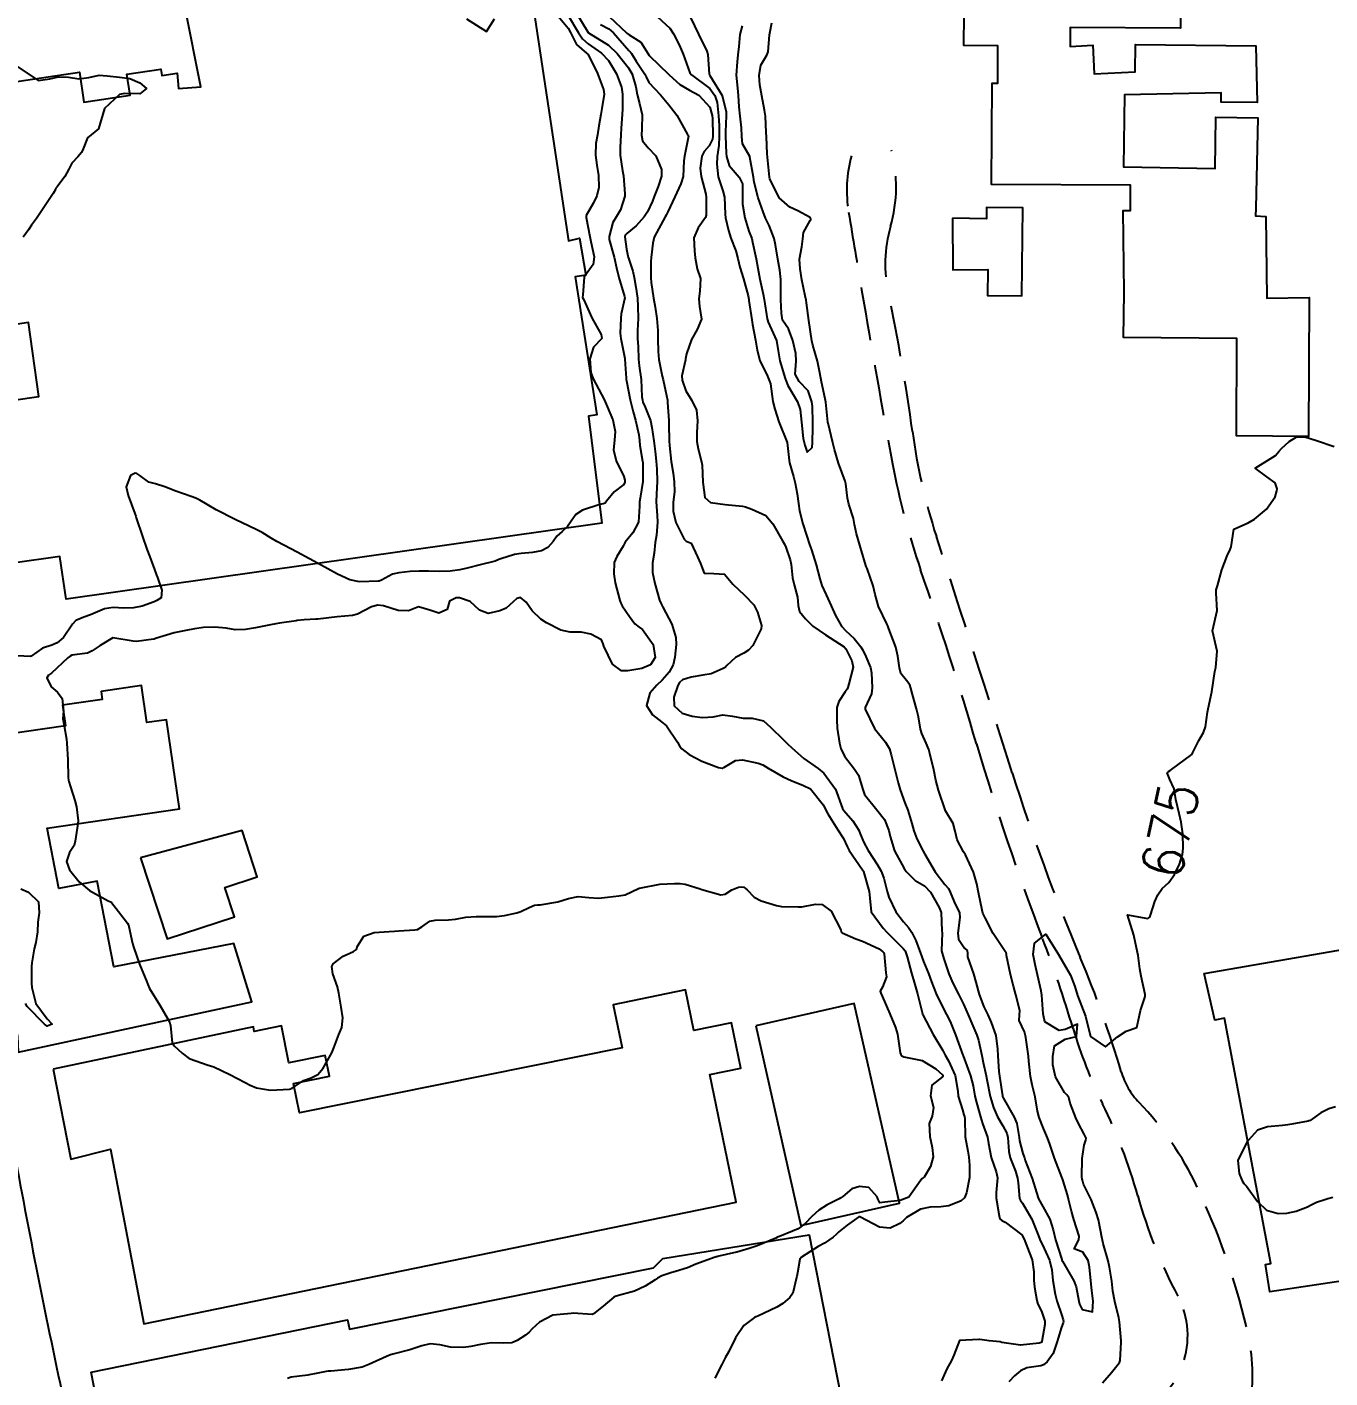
# Model space of a CAD drawing. Header units: metres. Extents: x 298520 to 308411, y 7433745 to 7450750.
# Drawn here: x 300453.1 to 300581.1, y 7444439.1 to 7444571.8 of the extents above; entities that cross this region are included whole.
import ezdxf
from ezdxf.enums import TextEntityAlignment as Align

# ---------------------------------------------------------------- set-up
doc = ezdxf.new("R2010")
doc.units = ezdxf.units.M
doc.header["$LTSCALE"] = 10
doc.linetypes.add('DASHED', pattern=[0.75, 0.5, -0.25])
for name, color, linetype in [('Cotas', 45, 'Continuous'), ('Curvas de Nivel 1m', 11, 'Continuous'), ('Curvas de Nivel 5m', 15, 'Continuous'), ('Edificações', 30, 'Continuous'), ('Vias Primárias', 230, 'Continuous'), ('Vias Secundárias', 230, 'DASHED')]:
    doc.layers.add(name, color=color, linetype=linetype)
doc.styles.add('Style-STANDARD', font='STANDARD.shx')

msp = doc.modelspace()

# ---------------------------------------------------------------- linework, layer by layer
at = {"layer": 'Curvas de Nivel 1m', "flags": 128}
for points, elevation in [([(300504.98, 7444573.24), (300506.27, 7444571.67), (300506.5, 7444571.23), (300507.08, 7444570.05), (300508.07, 7444569.2), (300508.24, 7444569.06), (300509.15, 7444567.19), (300509.75, 7444565.63), (300509.8, 7444565.18), (300509.6, 7444563.77), (300509.5, 7444563.19), (300509.3, 7444562.05), (300509.15, 7444561.19), (300509.01, 7444560.32), (300508.96, 7444559.19), (300509.09, 7444558.21), (300509.25, 7444557.19), (300509.28, 7444556), (300509.1, 7444555.19), (300508.75, 7444554.51), (300508.05, 7444553.26), (300508.04, 7444553.2), (300508.05, 7444553.05), (300508.4, 7444551.2), (300508.52, 7444550.69), (300508.82, 7444549.19), (300508.74, 7444548.44), (300507.98, 7444547.38), (300507.86, 7444547.2), (300507.71, 7444545.45), (300507.67, 7444545.2), (300507.77, 7444545.02), (300507.95, 7444544.69), (300508.6, 7444543.19), (300509.53, 7444541.56), (300509.57, 7444541.18), (300508.76, 7444540.32), (300508.41, 7444539.19), (300508.51, 7444537.84), (300508.74, 7444537.2), (300509.83, 7444535.18), (300510.65, 7444533.17), (300510.91, 7444532.05), (300510.84, 7444531.17), (300510.72, 7444530.22), (300510.98, 7444529.17), (300511.75, 7444527.61), (300511.84, 7444527.26), (300511.85, 7444527.16), (300511.83, 7444527.07), (300511.74, 7444526.84), (300510.79, 7444526.1), (300510.04, 7444525.18), (300509.9, 7444524.99), (300509.71, 7444524.92), (300509.38, 7444524.86), (300507.7, 7444524.31), (300507.02, 7444523.89), (300506.57, 7444523.22), (300506.22, 7444522.69), (300505.68, 7444522.21), (300505.15, 7444521.76), (300504.82, 7444521.24), (300504.27, 7444520.63), (300503.66, 7444520.33), (300502.76, 7444520.16), (300501.65, 7444520.05), (300501, 7444519.94), (300499.65, 7444519.54), (300499.48, 7444519.47), (300499.1, 7444519.31), (300497.64, 7444518.93), (300496.35, 7444518.62), (300495.63, 7444518.44), (300494.68, 7444518.31), (300493.63, 7444518.3), (300492.57, 7444518.32), (300491.63, 7444518.33), (300490.77, 7444518.27), (300489.63, 7444518.16), (300489.03, 7444518.03), (300487.94, 7444517.44), (300487.71, 7444517.35), (300487.62, 7444517.33), (300485.81, 7444517.27), (300485.62, 7444517.29), (300484.83, 7444517.48), (300483.63, 7444518.01), (300482.67, 7444518.54), (300481.64, 7444519.1), (300480.85, 7444519.53), (300479.65, 7444520.17), (300478.36, 7444520.86), (300477.67, 7444521.23), (300477.11, 7444521.57), (300476.21, 7444522.12), (300475.68, 7444522.38), (300474.2, 7444523.1), (300473.69, 7444523.32), (300473.49, 7444523.41), (300473.11, 7444523.62), (300472.16, 7444524.1), (300471.7, 7444524.33), (300470.08, 7444525.29), (300469.71, 7444525.48), (300469.23, 7444525.66), (300467.73, 7444526.17), (300466.64, 7444526.6), (300465.73, 7444526.9), (300465.07, 7444527.05), (300464.21, 7444527.73), (300463.91, 7444527.9), (300463.74, 7444527.93), (300463.29, 7444527.73), (300462.86, 7444526.61), (300463.05, 7444525.74), (300463.7, 7444523.99), (300463.79, 7444523.73), (300463.85, 7444523.57), (300464.47, 7444521.72), (300464.89, 7444520.48), (300465.17, 7444519.71), (300465.63, 7444518.47), (300465.84, 7444517.92), (300465.92, 7444517.71), (300466.35, 7444516.44), (300466.29, 7444515.7), (300465.88, 7444515.42), (300465.6, 7444515.3), (300464.43, 7444514.88), (300463.59, 7444514.71), (300462.64, 7444514.68), (300461.59, 7444514.74), (300460.72, 7444514.63), (300459.58, 7444514.14), (300459.34, 7444514.02), (300458.69, 7444513.79), (300457.9, 7444513.46), (300457.57, 7444513.12), (300456.69, 7444511.81), (300456.07, 7444511.29), (300455.54, 7444511.05), (300454.64, 7444510.74), (300453.52, 7444509.98), (300453.43, 7444509.94), (300451.53, 7444510.03)], 679), ([(300506.29, 7444572.9), (300507.3, 7444571.21), (300507.67, 7444570.62), (300508.25, 7444570.13), (300509.56, 7444569.19), (300510.23, 7444568.48), (300511.04, 7444567.17), (300511.51, 7444565.86), (300511.6, 7444565.17), (300511.61, 7444563.73), (300511.57, 7444563.17), (300511.49, 7444561.83), (300511.44, 7444561.17), (300511.38, 7444559.92), (300511.39, 7444559.17), (300511.63, 7444557.65), (300511.71, 7444557.16), (300511.85, 7444555.39), (300511.83, 7444555.16), (300511.42, 7444553.8), (300511.03, 7444553.17), (300510.65, 7444552.56), (300510.29, 7444551.18), (300510.32, 7444550.88), (300510.8, 7444549.17), (300511.04, 7444548.12), (300511.24, 7444547.17), (300511.81, 7444545.3), (300511.83, 7444545.16), (300511.49, 7444543.61), (300511.44, 7444543.16), (300511.4, 7444541.68), (300511.45, 7444541.16), (300511.83, 7444539.21), (300511.84, 7444539.16), (300511.88, 7444538.64), (300511.97, 7444537.27), (300511.98, 7444537.16), (300512, 7444537.02), (300512.36, 7444535.15), (300512.66, 7444533.98), (300512.9, 7444533.14), (300513.22, 7444531.71), (300513.27, 7444531.14), (300513.31, 7444530.66), (300513.59, 7444529.13), (300513.61, 7444528.98), (300513.6, 7444527.13), (300513.36, 7444525.5), (300513.29, 7444525.14), (300513.29, 7444524.71), (300513.18, 7444523.14), (300512.62, 7444522.09), (300511.89, 7444521.16), (300511.8, 7444521.02), (300511.67, 7444520.77), (300511.06, 7444519.76), (300510.79, 7444519.17), (300510.75, 7444518.05), (300510.89, 7444517.17), (300511.34, 7444515.42), (300511.45, 7444515.16), (300511.59, 7444514.92), (300512.3, 7444513.87), (300512.84, 7444513.14), (300513.25, 7444512.81), (300513.57, 7444512.58), (300514.63, 7444511.12), (300514.82, 7444509.83), (300514.38, 7444509.13), (300513.52, 7444508.74), (300512.15, 7444508.52), (300511.52, 7444508.53), (300510.64, 7444509.17), (300509.78, 7444510.95), (300509.71, 7444511.18), (300509.56, 7444511.56), (300508.5, 7444512.13), (300507.56, 7444512.31), (300506.46, 7444512.32), (300505.57, 7444512.52), (300504.14, 7444513.24), (300503.58, 7444513.61), (300502.74, 7444514.42), (300502.14, 7444515.27), (300501.6, 7444515.73), (300501.24, 7444515.64), (300500.87, 7444515.29), (300500.2, 7444514.68), (300499.58, 7444514.43), (300498.42, 7444514.16), (300497.58, 7444514.48), (300496.65, 7444515.34), (300495.6, 7444515.69), (300495.26, 7444515.69), (300494.61, 7444515.36), (300494.38, 7444514.56), (300493.58, 7444514.19), (300492.7, 7444514.5), (300491.59, 7444514.8), (300490.58, 7444514.41), (300489.58, 7444514.45), (300488.12, 7444514.9), (300487.59, 7444514.97), (300486.95, 7444514.81), (300485.58, 7444514.1), (300485.09, 7444513.96), (300483.58, 7444513.83), (300481.67, 7444513.61), (300481.57, 7444513.61), (300481.49, 7444513.61), (300480.35, 7444513.53), (300479.65, 7444513.46), (300479.57, 7444513.45), (300477.92, 7444513.21), (300477.57, 7444513.15), (300477.05, 7444513.05), (300475.56, 7444512.74), (300474.58, 7444512.58), (300473.56, 7444512.57), (300472.67, 7444512.73), (300471.56, 7444512.82), (300470.44, 7444512.77), (300469.56, 7444512.66), (300468.73, 7444512.5), (300467.56, 7444512.25), (300465.74, 7444511.71), (300465.61, 7444511.65), (300465.55, 7444511.63), (300463.87, 7444511.4), (300463.55, 7444511.43), (300461.55, 7444511.76), (300460.3, 7444511.01), (300459.53, 7444510.48), (300459.05, 7444510.27), (300457.53, 7444510.05), (300457.35, 7444509.98), (300457.12, 7444509.81), (300455.51, 7444508.31), (300455.24, 7444508.1), (300455.06, 7444507.83), (300455.49, 7444506.96), (300456.1, 7444506.43), (300456.58, 7444505.81), (300456.7, 7444504.57), (300456.63, 7444503.81), (300456.77, 7444503.14), (300457, 7444501.81), (300457.04, 7444501.42), (300457.13, 7444499.8), (300457.15, 7444498.04), (300457.19, 7444497.8), (300457.22, 7444497.64), (300457.38, 7444497.14), (300457.81, 7444495.8), (300457.97, 7444495.18), (300458.14, 7444493.79), (300458.05, 7444493.07), (300457.84, 7444491.79), (300457.73, 7444491.37), (300457.3, 7444490.67), (300457, 7444489.8), (300457.28, 7444488.97), (300458.23, 7444487.79), (300459.25, 7444486.95), (300461.07, 7444485.93), (300461.24, 7444485.87), (300461.33, 7444485.84), (300461.43, 7444485.76), (300462.1, 7444484.88), (300463, 7444483.73), (300463.07, 7444483.59), (300463.21, 7444482.96), (300463.48, 7444481.73), (300463.6, 7444481.32), (300464.17, 7444479.72), (300464.87, 7444477.99), (300464.97, 7444477.71), (300465.14, 7444477.31), (300466.15, 7444475.7), (300467.1, 7444474.06), (300467.19, 7444473.78), (300467.2, 7444473.69), (300467.38, 7444471.99), (300467.57, 7444471.68), (300468.37, 7444470.98), (300469.06, 7444470.46), (300470.91, 7444469.78), (300471.05, 7444469.75), (300471.14, 7444469.72), (300471.46, 7444469.63), (300473.04, 7444468.86), (300474.53, 7444468.09), (300475.03, 7444467.84), (300475.66, 7444467.58), (300477.02, 7444467.34), (300478.9, 7444467.42), (300479.02, 7444467.47), (300479.07, 7444467.49), (300479.15, 7444467.54), (300480.27, 7444468.29), (300481.04, 7444468.54), (300481.67, 7444468.89), (300482.21, 7444469.51), (300483.07, 7444470.99), (300483.26, 7444471.49), (300483.75, 7444472.82), (300484.04, 7444473.48), (300484.15, 7444474.43), (300483.99, 7444475.48), (300483.75, 7444476.87), (300483.6, 7444477.49), (300483.16, 7444478.78), (300483.05, 7444479.49), (300483.18, 7444479.75), (300484.16, 7444480.5), (300485.19, 7444480.96), (300485.48, 7444481.17), (300485.59, 7444481.47), (300486.19, 7444482.48), (300487.21, 7444482.82), (300488.7, 7444482.92), (300489.21, 7444482.95), (300489.64, 7444482.98), (300491.21, 7444483.08), (300491.48, 7444483.13), (300491.9, 7444483.39), (300492.68, 7444483.93), (300493.22, 7444484.04), (300494.53, 7444484.06), (300495.22, 7444484.14), (300496.24, 7444484.33), (300497.23, 7444484.38), (300498.16, 7444484.38), (300499.23, 7444484.41), (300500.03, 7444484.49), (300501.24, 7444484.76), (300501.63, 7444484.88), (300502.43, 7444485.27), (300502.98, 7444485.52), (300503.25, 7444485.54), (300503.54, 7444485.55), (300505.25, 7444485.83), (300506.31, 7444486.16), (300507.25, 7444486.36), (300508.31, 7444486.25), (300509.25, 7444486.19), (300510.14, 7444486.28), (300511.26, 7444486.41), (300511.87, 7444486.54), (300513.2, 7444487.14), (300513.24, 7444487.16), (300513.26, 7444487.17), (300513.3, 7444487.18), (300515.27, 7444487.56), (300516.73, 7444487.63), (300517.27, 7444487.63), (300517.76, 7444487.58), (300519.26, 7444487.11), (300519.42, 7444487.06), (300521.26, 7444486.52), (300521.69, 7444486.6), (300522.35, 7444487.03), (300523.01, 7444487.28), (300523.27, 7444487.31), (300523.52, 7444487.27), (300523.86, 7444487.01), (300524.55, 7444486.29), (300525.25, 7444485.95), (300526.74, 7444485.48), (300527.24, 7444485.38), (300528.87, 7444485.33), (300529.24, 7444485.35), (300530.57, 7444485.61), (300531.24, 7444485.57), (300532.11, 7444484.91), (300533.05, 7444483.07), (300533.11, 7444482.9), (300533.21, 7444482.8), (300534.53, 7444482.2), (300535.2, 7444481.98), (300536.82, 7444481.23), (300537.19, 7444480.93), (300537.27, 7444480.85), (300537.31, 7444480.73), (300537.5, 7444478.85), (300537.55, 7444478.46), (300537.15, 7444477.45), (300536.93, 7444477.06), (300537, 7444476.85), (300537.14, 7444476.56), (300537.88, 7444474.84), (300538.44, 7444473.5), (300538.64, 7444472.83), (300538.9, 7444471), (300538.95, 7444470.83), (300539.07, 7444470.7), (300539.27, 7444470.62), (300541.06, 7444470.24), (300542.4, 7444469.44), (300543.04, 7444468.85), (300543.09, 7444468.78), (300543.1, 7444468.73), (300543.04, 7444468.65), (300541.99, 7444467.83), (300541.88, 7444466.79), (300542.16, 7444465.64), (300542.04, 7444464.79), (300541.73, 7444464.06), (300541.81, 7444462.79), (300542.05, 7444461.7), (300542.12, 7444460.79), (300541.88, 7444459.85), (300541.24, 7444458.8), (300541.06, 7444458.66), (300540.92, 7444458.49), (300539.73, 7444456.82), (300538.9, 7444456.49), (300537.4, 7444456.35), (300536.9, 7444456.28), (300536.7, 7444456.66), (300536.63, 7444456.85), (300535.83, 7444457.78), (300534.91, 7444457.87), (300534.16, 7444457.63), (300533.25, 7444456.9), (300533.05, 7444456.75), (300532.9, 7444456.67), (300531.72, 7444456.08), (300530.89, 7444455.56), (300530.2, 7444454.93), (300529.57, 7444454.24), (300528.86, 7444453.71), (300528.32, 7444453.49), (300527.03, 7444452.97), (300526.9, 7444452.92), (300526.85, 7444452.9), (300526.69, 7444452.81), (300524.84, 7444452.06), (300524.06, 7444451.79), (300522.84, 7444451.43), (300522.51, 7444451.35), (300521.08, 7444451.04), (300520.89, 7444450.98), (300520.83, 7444450.96), (300520.72, 7444450.93), (300518.82, 7444450.24), (300518, 7444449.9), (300516.82, 7444449.53), (300516.47, 7444449.44), (300515.47, 7444449.1), (300515.04, 7444448.88), (300514.81, 7444448.69), (300513.84, 7444448.09), (300512.79, 7444447.6), (300512.45, 7444447.48), (300511.21, 7444447.16), (300510.88, 7444447.06), (300510.78, 7444447), (300509.72, 7444446.12), (300508.76, 7444445.36), (300508.64, 7444445.31), (300506.76, 7444445.42), (300506.57, 7444445.41), (300504.76, 7444445.23), (300503.46, 7444444.55), (300502.74, 7444443.88), (300502.45, 7444443.55), (300502.09, 7444443.27), (300501.26, 7444442.74), (300500.73, 7444442.53), (300499.93, 7444442.5), (300498.73, 7444442.52), (300497.68, 7444442.37), (300496.72, 7444442.17), (300496, 7444442.06), (300494.72, 7444442.09), (300493.67, 7444442.31), (300492.72, 7444442.41), (300491.9, 7444442.21), (300490.72, 7444441.83), (300489.06, 7444441.42), (300488.71, 7444441.32), (300487.42, 7444440.73), (300486.7, 7444440.38), (300486.03, 7444440.13), (300484.7, 7444439.9), (300482.95, 7444439.75), (300482.7, 7444439.73), (300482.49, 7444439.7), (300481.53, 7444439.51), (300480.84, 7444439.37), (300480.69, 7444439.35), (300479.08, 7444439.14), (300478.69, 7444439.02)], 678), ([(300496.28, 7444572.58), (300498.26, 7444571.32), (300499.03, 7444572.56)], 679), ([(300507.02, 7444573.22), (300508.23, 7444571.23), (300508.25, 7444571.2), (300508.29, 7444571.18), (300510.25, 7444570), (300511.1, 7444569.17), (300512.22, 7444567.75), (300512.55, 7444567.15), (300512.93, 7444565.88), (300513.07, 7444565.15), (300513.28, 7444564.24), (300513.56, 7444563.14), (300513.52, 7444561.77), (300513.47, 7444561.14), (300513.58, 7444560.58), (300514.13, 7444559.9), (300514.9, 7444559.12), (300515.44, 7444557.78), (300515.44, 7444557.12), (300515.11, 7444556.1), (300514.72, 7444555.12), (300514.55, 7444554.65), (300514.06, 7444553.61), (300513.76, 7444553.13), (300512.95, 7444552.24), (300512.03, 7444551.47), (300511.88, 7444551.31), (300511.85, 7444551.16), (300512.01, 7444549.94), (300512.13, 7444549.29), (300512.17, 7444549.16), (300512.64, 7444547.8), (300512.76, 7444547.15), (300512.92, 7444546.2), (300513.09, 7444545.14), (300513.13, 7444544.33), (300513.14, 7444543.14), (300513.1, 7444541.95), (300513.1, 7444541.14), (300513.15, 7444540.39), (300513.18, 7444539.14), (300513.24, 7444538.5), (300513.44, 7444537.14), (300513.53, 7444535.44), (300513.57, 7444535.13), (300513.62, 7444534.93), (300513.83, 7444534.43), (300514.35, 7444533.12), (300514.51, 7444532.42), (300514.69, 7444531.12), (300514.82, 7444530.07), (300514.91, 7444529.12), (300514.98, 7444528.34), (300515.03, 7444527.12), (300514.95, 7444525.89), (300514.91, 7444525.12), (300515.03, 7444523.79), (300515.07, 7444523.12), (300514.94, 7444521.86), (300514.82, 7444521.12), (300514.71, 7444520.07), (300514.57, 7444519.12), (300514.55, 7444518.2), (300514.78, 7444517.12), (300515.25, 7444515.46), (300515.4, 7444515.11), (300515.59, 7444514.79), (300516.46, 7444513.1), (300516.86, 7444511.8), (300516.89, 7444511.1), (300516.75, 7444509.88), (300516.58, 7444509.1), (300516.21, 7444508.41), (300515.51, 7444507.61), (300514.99, 7444507.12), (300514.29, 7444506.33), (300513.97, 7444505.13), (300514.55, 7444504.21), (300515.46, 7444503.51), (300515.93, 7444503.11), (300517.02, 7444501.52), (300517.26, 7444501.09), (300517.43, 7444500.86), (300518.18, 7444500.32), (300519.41, 7444499.65), (300521.05, 7444499.04), (300521.4, 7444498.98), (300521.46, 7444498.98), (300521.57, 7444499.04), (300522.71, 7444499.73), (300523.41, 7444499.77), (300524.95, 7444499.46), (300525.41, 7444499.3), (300525.93, 7444498.98), (300527.39, 7444498.12), (300528.17, 7444497.74), (300529.39, 7444497.27), (300530.09, 7444496.93), (300531.36, 7444495.34), (300531.57, 7444494.92), (300531.8, 7444494.47), (300532.76, 7444492.91), (300533.32, 7444492.06), (300533.7, 7444491.28), (300533.89, 7444490.89), (300535.18, 7444488.97), (300535.25, 7444488.87), (300535.26, 7444488.85), (300535.28, 7444488.8), (300535.85, 7444486.86), (300535.92, 7444486.19), (300536.06, 7444484.86), (300537.22, 7444483.24), (300537.6, 7444482.85), (300539.2, 7444481.24), (300539.37, 7444481.01), (300539.45, 7444480.83), (300539.57, 7444480.44), (300540.01, 7444478.82), (300540.28, 7444477.93), (300540.61, 7444476.81), (300541.08, 7444474.83), (300541.09, 7444474.8), (300541.09, 7444474.78), (300541.11, 7444474.74), (300542.15, 7444472.79), (300543.08, 7444471.24), (300543.33, 7444470.78), (300543.63, 7444470.21), (300544.29, 7444468.77), (300544.56, 7444467.24), (300544.59, 7444466.76), (300545.01, 7444465.4), (300545.16, 7444464.92), (300545.21, 7444464.76), (300545.24, 7444464.52), (300545.29, 7444462.76), (300545.53, 7444461.33), (300545.63, 7444460.75), (300545.71, 7444459.98), (300545.7, 7444458.75), (300545.4, 7444457.25), (300545.2, 7444456.76), (300544.9, 7444456.48), (300543.69, 7444455.98), (300542.89, 7444455.87), (300541.84, 7444455.84), (300540.89, 7444455.64), (300539.51, 7444454.82), (300539.19, 7444454.51), (300538.87, 7444454.25), (300537.92, 7444453.79), (300536.87, 7444453.87), (300534.92, 7444454.88), (300534.9, 7444454.9), (300534.88, 7444454.9), (300534.86, 7444454.9), (300534.83, 7444454.88), (300533.68, 7444454.08), (300532.86, 7444453.42), (300532.59, 7444453.17), (300532.32, 7444452.91), (300531.46, 7444452.3), (300530.84, 7444451.99), (300529.2, 7444450.94), (300529.04, 7444450.73), (300528.81, 7444449.38), (300528.73, 7444449.02), (300528.72, 7444448.95), (300528.35, 7444447.4), (300528.07, 7444446.96), (300527.36, 7444446.38), (300526.77, 7444446.02), (300524.91, 7444445.15), (300524.76, 7444445.08), (300524.71, 7444445.06), (300524.59, 7444445), (300523.55, 7444444.22), (300522.73, 7444443.02), (300522.06, 7444441.68), (300521.71, 7444441.03), (300521.36, 7444440.38), (300520.69, 7444439.04)], 677), ([(300514.65, 7444573.13), (300516.27, 7444571.65), (300516.63, 7444571.1), (300517.17, 7444570.01), (300517.57, 7444569.09), (300518.22, 7444567.28), (300518.39, 7444567.08), (300520.2, 7444565.72), (300520.7, 7444565.05), (300520.9, 7444564.34), (300521.06, 7444563.05), (300521.1, 7444562.11), (300521.12, 7444561.05), (300521.07, 7444560.12), (300520.9, 7444559.05), (300520.87, 7444558.29), (300521.01, 7444557.05), (300521.47, 7444555.66), (300521.65, 7444555.04), (300521.71, 7444553.39), (300521.74, 7444553.04), (300522.03, 7444551.78), (300522.27, 7444551.04), (300522.75, 7444549.77), (300522.96, 7444549.03), (300523.15, 7444548.18), (300523.49, 7444547.02), (300523.96, 7444545.35), (300524.03, 7444545.01), (300524.04, 7444544.92), (300524.31, 7444543.01), (300524.39, 7444542.55), (300524.69, 7444541), (300524.85, 7444540.04), (300525.12, 7444539), (300525.87, 7444537.46), (300526.07, 7444536.99), (300526.14, 7444536.71), (300526.39, 7444534.98), (300526.57, 7444534.24), (300526.99, 7444532.98), (300527.78, 7444530.97), (300527.99, 7444529.19), (300528.03, 7444528.97), (300528.42, 7444527.63), (300528.58, 7444526.96), (300528.78, 7444525.91), (300528.89, 7444524.95), (300528.99, 7444524.24), (300529.32, 7444522.95), (300529.68, 7444521.85), (300529.99, 7444520.94), (300530.17, 7444520.42), (300530.64, 7444518.93), (300531, 7444517.56), (300531.19, 7444516.92), (300531.61, 7444515.98), (300532.1, 7444514.91), (300532.54, 7444513.96), (300533.13, 7444512.9), (300533.57, 7444512.44), (300534.36, 7444511.69), (300535.03, 7444510.88), (300535.22, 7444510.56), (300535.53, 7444509.94), (300535.97, 7444508.87), (300536.07, 7444508.32), (300536.14, 7444506.86), (300536.09, 7444506.27), (300535.47, 7444504.92), (300535.45, 7444504.89), (300535.45, 7444504.87), (300535.45, 7444504.85), (300535.47, 7444504.75), (300536.36, 7444502.86), (300537.44, 7444501.52), (300537.83, 7444500.85), (300538, 7444500.27), (300538.37, 7444498.84), (300538.71, 7444497.52), (300538.89, 7444496.83), (300539.36, 7444495.55), (300539.64, 7444494.83), (300540.05, 7444493.53), (300540.24, 7444492.82), (300540.52, 7444492.01), (300541.15, 7444490.8), (300541.31, 7444490.53), (300542.34, 7444488.79), (300543.27, 7444487.55), (300543.65, 7444487.15), (300543.81, 7444486.77), (300544.19, 7444485.83), (300544.71, 7444484.76), (300544.77, 7444484.3), (300544.56, 7444482.76), (300544.61, 7444482.16), (300545.2, 7444481.29), (300545.49, 7444481.05), (300545.5, 7444480.76), (300545.52, 7444480.42), (300546.09, 7444478.75), (300546.34, 7444477.93), (300546.66, 7444476.74), (300547.12, 7444475.51), (300547.5, 7444474.73), (300547.85, 7444473.98), (300548.28, 7444472.72), (300548.45, 7444471.35), (300548.48, 7444470.72), (300548.59, 7444469.18), (300548.64, 7444468.71), (300548.94, 7444466.79), (300548.96, 7444466.71), (300549.02, 7444466.57), (300550.09, 7444464.69), (300550.35, 7444464.05), (300550.58, 7444462.69), (300550.63, 7444462.35), (300550.96, 7444461.11), (300551.1, 7444460.68), (300551.19, 7444460.44), (300551.86, 7444458.67), (300552.29, 7444457.29), (300552.48, 7444456.66), (300552.9, 7444455.9), (300553.59, 7444454.65), (300553.91, 7444453.61), (300554.15, 7444452.65), (300554.77, 7444450.71), (300554.79, 7444450.64), (300554.83, 7444450.54), (300555.95, 7444448.62), (300556.18, 7444448.01), (300556.43, 7444446.62), (300556.5, 7444446.33), (300556.77, 7444445.78), (300557.8, 7444445.57), (300557.85, 7444446.6), (300557.72, 7444447.67), (300557.61, 7444448.6), (300557.48, 7444449.94), (300557.35, 7444450.6), (300556.84, 7444451.42), (300555.98, 7444451.75), (300556.43, 7444452.62), (300556.47, 7444453.01), (300555.97, 7444454.62), (300555.71, 7444455.45), (300555.42, 7444456.63), (300555.32, 7444457.04), (300554.92, 7444458.42), (300554.85, 7444458.64), (300554.79, 7444458.78), (300554.06, 7444460.65), (300553.6, 7444462.02), (300553.38, 7444462.66), (300552.98, 7444463.57), (300552.54, 7444464.66), (300552.4, 7444465.27), (300552.14, 7444466.67), (300551.86, 7444467.85), (300551.69, 7444468.67), (300551.55, 7444470.19), (300551.51, 7444470.68), (300551.25, 7444472.52), (300551.22, 7444472.68), (300551.1, 7444473.07), (300550.59, 7444474.17), (300550.63, 7444474.69), (300550.64, 7444475.17), (300550.27, 7444476.69), (300550.02, 7444477.56), (300549.72, 7444478.7), (300549.35, 7444480.55), (300549.33, 7444480.71), (300549.3, 7444480.82), (300549.2, 7444480.97), (300548.04, 7444482.72), (300547.23, 7444484.27), (300547.03, 7444484.73), (300546.96, 7444485.01), (300546.59, 7444486.74), (300546.42, 7444487.59), (300546.09, 7444488.74), (300545.31, 7444490.44), (300545.12, 7444490.75), (300544.49, 7444491.92), (300544.29, 7444492.77), (300544.09, 7444493.52), (300543.35, 7444494.78), (300542.66, 7444496.79), (300542.39, 7444497.79), (300542.19, 7444498.79), (300541.81, 7444500.41), (300541.7, 7444500.8), (300541.44, 7444501.43), (300541.01, 7444502.37), (300540.9, 7444502.81), (300540.68, 7444504.02), (300540.51, 7444504.81), (300540.11, 7444506.2), (300539.95, 7444506.82), (300539.84, 7444507.16), (300539.51, 7444507.57), (300538.97, 7444508.28), (300538.82, 7444508.83), (300538.67, 7444509.97), (300538.46, 7444510.84), (300537.77, 7444512.65), (300537.71, 7444512.85), (300537.68, 7444512.95), (300537.58, 7444513.13), (300536.76, 7444514.86), (300536.45, 7444516.03), (300536.25, 7444516.86), (300535.64, 7444518.57), (300535.55, 7444518.78), (300535.52, 7444518.87), (300535.1, 7444520.32), (300534.92, 7444520.88), (300534.59, 7444521.98), (300534.4, 7444522.89), (300534.3, 7444523.49), (300533.85, 7444524.9), (300533.72, 7444525.48), (300533.55, 7444526.9), (300533.48, 7444527.16), (300532.85, 7444528.91), (300532.43, 7444530.26), (300532.27, 7444530.92), (300531.81, 7444532.84), (300531.8, 7444532.92), (300531.79, 7444532.94), (300531.58, 7444534.92), (300531.53, 7444535.23), (300531.17, 7444536.93), (300531, 7444537.8), (300530.77, 7444538.93), (300530.33, 7444540.5), (300530.23, 7444540.94), (300529.93, 7444542.94), (300529.69, 7444544.69), (300529.65, 7444544.94), (300529.56, 7444545.35), (300529.23, 7444546.95), (300529.07, 7444548.03), (300529.02, 7444548.95), (300529.22, 7444550.16), (300529.33, 7444550.95), (300529.4, 7444551.59), (300530.05, 7444552.76), (300530.13, 7444552.87), (300530.13, 7444552.94), (300530.05, 7444553.05), (300528.83, 7444553.72), (300528.06, 7444554.06), (300527.02, 7444554.98), (300526.09, 7444556.85), (300526.06, 7444556.99), (300526.06, 7444557.03), (300525.85, 7444558.99), (300525.82, 7444559.3), (300525.75, 7444560.99), (300525.74, 7444561.4), (300525.66, 7444563), (300525.58, 7444563.59), (300525.31, 7444565), (300525.11, 7444566.09), (300525.05, 7444567), (300525.22, 7444568.01), (300525.79, 7444568.99), (300525.91, 7444569.33), (300526.05, 7444570.99), (300526.08, 7444571.17), (300526.28, 7444572.19)], 674), ([(300518.29, 7444572.69), (300519.08, 7444571.07), (300519.9, 7444569.41), (300520, 7444569.06), (300520.14, 7444567.13), (300520.17, 7444567.06), (300520.21, 7444567.01), (300521.41, 7444565.05), (300521.79, 7444563.43), (300521.79, 7444563.04), (300521.73, 7444561.46), (300521.73, 7444561.04), (300521.8, 7444559.37), (300521.82, 7444559.04), (300522.11, 7444558.15), (300523.07, 7444557.03), (300523.42, 7444556.36), (300523.42, 7444555.02), (300523.42, 7444554.37), (300523.63, 7444553.02), (300524.03, 7444551.72), (300524.31, 7444551.01), (300524.4, 7444550.63), (300524.75, 7444549), (300524.9, 7444548.09), (300525.11, 7444547), (300525.44, 7444545.51), (300525.54, 7444544.99), (300525.83, 7444543.1), (300525.85, 7444542.99), (300525.93, 7444542.78), (300526.76, 7444540.98), (300526.91, 7444539.96), (300527.07, 7444538.98), (300527.59, 7444537.25), (300527.68, 7444536.97), (300527.86, 7444536.56), (300528.81, 7444534.96), (300529.07, 7444534.2), (300529.2, 7444532.95), (300529.37, 7444531.36), (300529.46, 7444530.94), (300529.52, 7444530.68), (300529.77, 7444530), (300530.24, 7444530.48), (300530.27, 7444530.94), (300530.31, 7444532.43), (300530.32, 7444532.93), (300530.27, 7444534.5), (300530.21, 7444534.94), (300529.85, 7444536.02), (300528.96, 7444536.95), (300528.57, 7444537.66), (300528.68, 7444538.96), (300528.64, 7444539.71), (300528.35, 7444540.96), (300527.92, 7444542.13), (300527.34, 7444542.98), (300527.25, 7444543.66), (300527.16, 7444544.98), (300527.18, 7444545.76), (300527.18, 7444546.98), (300527.08, 7444547.89), (300526.89, 7444548.98), (300526.64, 7444550.36), (300526.53, 7444550.98), (300526.04, 7444552.26), (300525.68, 7444552.99), (300525.44, 7444553.62), (300524.93, 7444555), (300524.55, 7444556.54), (300524.48, 7444557.01), (300524.14, 7444558.99), (300524.14, 7444559.01), (300524.12, 7444559.05), (300523.41, 7444560.29), (300523.35, 7444561.02), (300523.32, 7444561.85), (300523.18, 7444563.02), (300523.09, 7444563.94), (300523.02, 7444565.03), (300522.94, 7444565.77), (300522.82, 7444567.03), (300522.9, 7444568.36), (300522.98, 7444569.03), (300523.08, 7444569.86), (300523.18, 7444571.03), (300523.4, 7444571.9)], 673), ([(300509.47, 7444572), (300510.27, 7444571.59), (300510.74, 7444571.18), (300512.25, 7444569.45), (300512.39, 7444569.3), (300512.49, 7444569.16), (300512.97, 7444568.41), (300513.81, 7444567.14), (300513.94, 7444566.86), (300514.2, 7444566.33), (300515.36, 7444565.12), (300516.18, 7444564.13), (300516.62, 7444563.54), (300516.94, 7444563.1), (300518.01, 7444561.21), (300518.09, 7444561.08), (300518.09, 7444561.03), (300517.69, 7444559.09), (300517.65, 7444558.62), (300517.56, 7444557.09), (300517.34, 7444556.35), (300516.77, 7444555.1), (300516.06, 7444553.62), (300515.89, 7444553.28), (300515.81, 7444553.11), (300515.17, 7444551.98), (300514.74, 7444551.12), (300514.6, 7444550.54), (300514.43, 7444549.13), (300514.39, 7444548.74), (300514.39, 7444547.13), (300514.42, 7444546.68), (300514.66, 7444545.12), (300514.82, 7444544.24), (300514.99, 7444543.12), (300515.09, 7444541.95), (300515.1, 7444541.12), (300515.11, 7444539.9), (300515.17, 7444539.12), (300515.51, 7444537.47), (300515.6, 7444537.11), (300515.85, 7444536.04), (300516.02, 7444535.11), (300516.05, 7444534.89), (300516.17, 7444533.11), (300516.18, 7444532.73), (300516.19, 7444531.11), (300516.22, 7444530.67), (300516.39, 7444529.1), (300516.58, 7444527.93), (300516.7, 7444527.1), (300516.71, 7444526.12), (300516.6, 7444525.1), (300516.59, 7444524.21), (300516.86, 7444523.1), (300517.68, 7444521.46), (300517.86, 7444521.27), (300518.35, 7444521.08), (300518.99, 7444519.74), (300519.28, 7444519.07), (300519.38, 7444518.8), (300519.63, 7444518.12), (300520.6, 7444518.09), (300521.63, 7444518.01), (300522.46, 7444517.03), (300523.61, 7444515.95), (300524.53, 7444515.01), (300524.89, 7444514.3), (300525.26, 7444512.99), (300525.24, 7444512.66), (300524.42, 7444511.01), (300524, 7444510.56), (300523.54, 7444510.26), (300522.72, 7444509.84), (300521.85, 7444509.04), (300521.69, 7444508.87), (300521.52, 7444508.75), (300520.33, 7444508.24), (300519.51, 7444508.1), (300518.35, 7444507.92), (300517.51, 7444507.63), (300517.22, 7444507.38), (300517.06, 7444507.09), (300516.65, 7444505.93), (300516.68, 7444505.1), (300517.47, 7444504.37), (300518.46, 7444504.07), (300519.46, 7444503.95), (300520.51, 7444504.01), (300521.46, 7444504.19), (300522.41, 7444504.08), (300523.46, 7444503.87), (300524.34, 7444503.88), (300525.46, 7444503.61), (300526.17, 7444502.98), (300527.44, 7444501.74), (300527.84, 7444501.37), (300528.25, 7444500.96), (300529.42, 7444499.92), (300530.83, 7444498.93), (300531.4, 7444498.46), (300532.54, 7444496.91), (300533.24, 7444495.02), (300533.28, 7444494.9), (300533.35, 7444494.8), (300534.25, 7444493.79), (300534.82, 7444492.88), (300534.98, 7444492.52), (300535.32, 7444491.67), (300535.74, 7444490.87), (300536.68, 7444489.46), (300537.04, 7444488.85), (300537.28, 7444488.16), (300537.61, 7444486.85), (300537.79, 7444486.31), (300538.47, 7444484.84), (300539.22, 7444483.87), (300539.71, 7444483.32), (300540.03, 7444482.82), (300540.43, 7444482.04), (300540.88, 7444480.8), (300541.18, 7444479.97), (300541.68, 7444478.79), (300541.97, 7444477.98), (300542.42, 7444476.79), (300543.12, 7444475.38), (300543.45, 7444474.78), (300543.8, 7444474.08), (300544.34, 7444472.77), (300545.04, 7444470.79), (300545.06, 7444470.76), (300545.07, 7444470.72), (300545.81, 7444468.75), (300546.05, 7444467.76), (300546.23, 7444466.74), (300546.39, 7444466.11), (300546.78, 7444464.73), (300546.99, 7444464.05), (300547.46, 7444462.73), (300547.58, 7444462.11), (300547.82, 7444460.72), (300548.32, 7444459.33), (300548.46, 7444458.71), (300548.32, 7444457.3), (300548.32, 7444456.72), (300548.61, 7444454.99), (300548.68, 7444454.71), (300548.88, 7444454.55), (300549.21, 7444454.37), (300550.86, 7444453.14), (300551.09, 7444452.69), (300551.57, 7444451.41), (300551.86, 7444450.67), (300552.01, 7444449.48), (300552.03, 7444448.67), (300552.1, 7444447.98), (300552.32, 7444446.67), (300552.42, 7444446.31), (300552.77, 7444445.63), (300553.11, 7444444.66), (300553.11, 7444444.31), (300552.82, 7444442.66), (300552.8, 7444442.59), (300552.73, 7444442.54), (300552.55, 7444442.48), (300550.73, 7444442.28), (300548.88, 7444442.56), (300548.73, 7444442.6), (300547.63, 7444442.72), (300546.73, 7444442.85), (300546.62, 7444442.85), (300544.73, 7444442.76), (300544.18, 7444441.3), (300543.93, 7444440.77), (300543.49, 7444439.98), (300542.97, 7444438.78)], 676), ([(300452.51, 7444487.11), (300453.25, 7444486.78), (300454.23, 7444485.84), (300454.31, 7444484.75), (300454.17, 7444483.84), (300454.16, 7444482.88), (300453.99, 7444481.84), (300453.82, 7444481.21), (300453.59, 7444479.85), (300453.55, 7444479.47), (300453.54, 7444477.85), (300453.58, 7444477.41), (300453.99, 7444475.84), (300455.1, 7444474.35), (300455.59, 7444473.82), (300455.09, 7444473.63), (300454.83, 7444473.83), (300453.12, 7444475.55), (300452.97, 7444475.85)], 679)]:
    msp.add_lwpolyline(points, dxfattribs=dict(at, elevation=elevation))
at = {"layer": 'Curvas de Nivel 5m', "flags": 128}
for points, elevation in [([(300510.29, 7444572.81), (300512.04, 7444571.16), (300512.26, 7444571), (300513.4, 7444570.29), (300514.15, 7444569.13), (300514.24, 7444568.98), (300516.16, 7444567.11), (300516.21, 7444567.06), (300517.24, 7444566.13), (300518.2, 7444565.58), (300519.12, 7444565.07), (300520.18, 7444563.88), (300520.42, 7444563.06), (300520.45, 7444562.78), (300520.49, 7444561.06), (300520.46, 7444560.74), (300520.13, 7444560.1), (300519.64, 7444559.55), (300519.42, 7444559.07), (300519.26, 7444557.91), (300519.35, 7444557.07), (300519.79, 7444555.35), (300519.85, 7444555.06), (300519.83, 7444553.29), (300519.77, 7444553.06), (300519.06, 7444552.04), (300518.61, 7444551.07), (300518.7, 7444549.77), (300518.76, 7444549.08), (300518.94, 7444548.03), (300519.29, 7444547.07), (300519.22, 7444545.81), (300519.1, 7444545.07), (300519.17, 7444544.3), (300519.36, 7444543.07), (300518.94, 7444542.06), (300518.4, 7444541.08), (300517.89, 7444539.66), (300517.8, 7444539.17), (300517.79, 7444539.09), (300517.46, 7444537.5), (300517.48, 7444537.09), (300517.85, 7444536.02), (300518.44, 7444535.08), (300518.88, 7444534.13), (300518.98, 7444533.07), (300518.93, 7444531.94), (300518.92, 7444531.07), (300519.04, 7444530.33), (300519.39, 7444529.07), (300519.43, 7444528.74), (300519.5, 7444527.06), (300519.72, 7444525.54), (300520.27, 7444525.05), (300521.71, 7444524.87), (300523.4, 7444524.7), (300523.71, 7444524.62), (300524.31, 7444524.4), (300525.7, 7444523.8), (300526.4, 7444522.98), (300527.33, 7444521.31), (300527.52, 7444520.97), (300527.66, 7444520.66), (300528.1, 7444519.42), (300528.2, 7444518.96), (300528.33, 7444517.66), (300528.47, 7444516.96), (300528.81, 7444515.75), (300528.88, 7444514.95), (300529, 7444514.36), (300529.58, 7444513.63), (300530.32, 7444512.93), (300531.56, 7444512.06), (300533.38, 7444510.9), (300533.55, 7444510.7), (300534.15, 7444509.51), (300534.26, 7444508.89), (300533.85, 7444507.24), (300533.75, 7444506.9), (300533.68, 7444506.72), (300533.5, 7444506.45), (300532.86, 7444505.53), (300532.67, 7444504.91), (300532.66, 7444503.71), (300532.7, 7444502.91), (300532.92, 7444501.43), (300533.07, 7444500.9), (300533.42, 7444500.16), (300534.41, 7444498.88), (300534.8, 7444498.28), (300535.24, 7444496.87), (300535.38, 7444496.38), (300536.61, 7444494.86), (300537.34, 7444493.91), (300537.77, 7444492.85), (300537.92, 7444492.26), (300538.34, 7444490.84), (300539.29, 7444489.1), (300539.47, 7444488.83), (300540.38, 7444487.92), (300541.27, 7444487.42), (300541.88, 7444486.79), (300542.74, 7444485.29), (300542.92, 7444484.78), (300543, 7444482.99), (300543.01, 7444482.78), (300542.96, 7444481.01), (300543.01, 7444480.78), (300543.18, 7444480.24), (300543.68, 7444478.77), (300544.06, 7444477.86), (300544.61, 7444476.77), (300545.13, 7444475.77), (300545.59, 7444474.75), (300546.03, 7444473.67), (300546.43, 7444472.74), (300546.59, 7444472.24), (300546.91, 7444470.73), (300547.06, 7444470.05), (300547.34, 7444468.73), (300547.4, 7444468.37), (300547.74, 7444466.72), (300548.07, 7444465.65), (300548.47, 7444464.72), (300548.98, 7444463.82), (300549.38, 7444463.11), (300549.47, 7444462.7), (300549.57, 7444461.31), (300549.71, 7444460.7), (300550.24, 7444459.38), (300550.43, 7444458.69), (300550.48, 7444458.25), (300550.63, 7444456.68), (300550.71, 7444456.49), (300550.9, 7444456.24), (300551.83, 7444454.67), (300552.49, 7444453.03), (300552.62, 7444452.66), (300552.69, 7444452.5), (300552.85, 7444452.22), (300553.55, 7444450.65), (300553.79, 7444449.68), (300553.9, 7444448.65), (300554.13, 7444447.3), (300554.3, 7444446.64), (300554.77, 7444445.19), (300554.92, 7444444.79), (300554.94, 7444444.64), (300554.91, 7444444.49), (300554.75, 7444444.07), (300554.41, 7444442.97), (300554.33, 7444442.64), (300553.91, 7444441.46), (300553.33, 7444440.65), (300552.99, 7444440.37), (300552.71, 7444440.27), (300551.33, 7444440.05), (300550.7, 7444439.78), (300550.11, 7444439.28), (300549.56, 7444438.7)], 675), ([(300452.22, 7444567.87), (300454.2, 7444566.52), (300455.37, 7444566.67), (300456.21, 7444566.88), (300457.18, 7444566.84), (300458.21, 7444566.69), (300459.2, 7444566.8), (300460.21, 7444567.05), (300461, 7444566.98), (300462.21, 7444566.85), (300463.23, 7444566.71), (300464.2, 7444566.28), (300464.86, 7444565.72), (300464.19, 7444565.21), (300462.69, 7444565.25), (300462.19, 7444565.15), (300460.73, 7444563.77), (300460.15, 7444561.78), (300459.04, 7444560.89), (300458.64, 7444559.79), (300458.48, 7444559.43), (300458.12, 7444559.02), (300457.52, 7444558.39), (300457.23, 7444557.81), (300456.84, 7444557.07), (300456.08, 7444556.08), (300455.96, 7444555.93), (300455.9, 7444555.82), (300455.68, 7444555.43), (300454.65, 7444553.84), (300454.04, 7444552.97), (300453.57, 7444552.32), (300453.25, 7444551.86), (300452.75, 7444551.14)], 680), ([(300558.77, 7444438.59), (300559.67, 7444439.61), (300560.44, 7444440.57), (300560.52, 7444440.77), (300560.59, 7444442.57), (300560.59, 7444442.72), (300560.45, 7444444.57), (300560.38, 7444444.96), (300559.97, 7444446.58), (300559.8, 7444447.58), (300559.68, 7444448.58), (300559.46, 7444449.95), (300559.34, 7444450.58), (300558.85, 7444452.27), (300558.76, 7444452.59), (300558.73, 7444452.72), (300558.37, 7444454.6), (300558.16, 7444455.33), (300557.67, 7444456.6), (300556.92, 7444458.11), (300556.8, 7444458.49), (300556.77, 7444458.61), (300556.73, 7444458.81), (300556.77, 7444460.61), (300556.97, 7444461.93), (300557.15, 7444462.43), (300557.18, 7444462.61), (300556.98, 7444463.01), (300556.42, 7444464.05), (300556.14, 7444464.62), (300555.59, 7444466.06), (300555.45, 7444466.63), (300555.26, 7444466.87), (300555.03, 7444467.1), (300554.14, 7444468.65), (300553.9, 7444469.81), (300553.9, 7444470.65), (300554.04, 7444471.69), (300555.09, 7444472.34), (300556.21, 7444472.62), (300556.31, 7444473.82), (300555.1, 7444473.29), (300554.53, 7444473.21), (300553.11, 7444474.05), (300552.96, 7444474.66), (300552.94, 7444474.84), (300552.81, 7444476.66), (300552.73, 7444477.08), (300552.4, 7444478.67), (300552.17, 7444479.68), (300551.96, 7444480.67), (300552.1, 7444481.78), (300553.21, 7444482.66), (300554.46, 7444480.65), (300555.17, 7444479.43), (300555.62, 7444478.63), (300556.04, 7444477.51), (300556.33, 7444476.62), (300557.11, 7444474.61), (300557.59, 7444472.61), (300559.08, 7444471.59), (300560.26, 7444472.57), (300561.1, 7444473.14), (300562.15, 7444473.5), (300562.38, 7444474.55), (300562.52, 7444475.15), (300562.97, 7444476.54), (300562.96, 7444476.72), (300562.56, 7444478.55), (300562.45, 7444479.27), (300562.27, 7444480.55), (300562, 7444481.76), (300561.84, 7444482.55), (300561.23, 7444484.56), (300563.23, 7444484.19), (300563.43, 7444484.34), (300563.49, 7444484.54), (300563.92, 7444485.87), (300564.21, 7444486.53), (300564.64, 7444487.15), (300565.28, 7444487.74), (300565.86, 7444488.51), (300566.32, 7444489.53), (300566.62, 7444490.5), (300566.7, 7444491.11), (300566.67, 7444492.5), (300566.51, 7444493.67), (300566.31, 7444494.51), (300565.99, 7444495.9), (300565.89, 7444496.51), (300565.8, 7444496.93), (300565.4, 7444497.85), (300565.14, 7444498.52), (300565.27, 7444498.65), (300565.41, 7444498.73), (300566.29, 7444499.39), (300567.42, 7444500.2), (300567.57, 7444500.34), (300567.66, 7444500.49), (300568.24, 7444501.69), (300568.68, 7444502.48), (300568.89, 7444503.04), (300569.1, 7444504.47), (300569.14, 7444504.81), (300569.5, 7444506.47), (300569.82, 7444508.47), (300569.9, 7444508.84), (300570.05, 7444510.46), (300569.57, 7444512.47), (300570.02, 7444514.46), (300569.93, 7444516.15), (300569.94, 7444516.47), (300570.06, 7444516.89), (300570.48, 7444518.46), (300571.03, 7444519.82), (300571.32, 7444520.45), (300571.4, 7444520.71), (300571.69, 7444522.44), (300573.08, 7444523.05), (300573.7, 7444523.42), (300574.88, 7444524.4), (300575.73, 7444525.62), (300575.9, 7444526.21), (300575.92, 7444526.39), (300575.74, 7444526.98), (300574.92, 7444527.57), (300573.76, 7444528.42), (300575.78, 7444529.67), (300576.11, 7444530.06), (300576.35, 7444530.38), (300577.11, 7444531.06), (300577.8, 7444531.49), (300578.65, 7444531.51), (300579.79, 7444531.15), (300581.54, 7444530.57)], 675), ([(300581.65, 7444465.69), (300581.01, 7444465.49), (300580.22, 7444465.12), (300579.17, 7444464.35), (300579.04, 7444464.31), (300578.99, 7444464.3), (300577.36, 7444464), (300576.99, 7444463.93), (300576.46, 7444463.85), (300574.99, 7444463.72), (300573.99, 7444463.41), (300573.1, 7444462.42), (300573.05, 7444462.35), (300572.97, 7444462.28), (300572.06, 7444460.43), (300572.21, 7444459.16), (300572.49, 7444458.43), (300572.67, 7444458.18), (300572.92, 7444457.92), (300573.99, 7444456.41), (300574.89, 7444455.56), (300576.04, 7444455.23), (300576.89, 7444455.26), (300577.81, 7444455.44), (300578.9, 7444455.89), (300579.2, 7444456.05), (300579.81, 7444456.34), (300580.63, 7444456.61), (300580.91, 7444456.69), (300581.4, 7444456.81)], 675)]:
    msp.add_lwpolyline(points, dxfattribs=dict(at, elevation=elevation))
at = {"layer": 'Edificações'}
for points in [[(300566.45, 7444576.05), (300566.42, 7444571.66), (300555.6, 7444571.72), (300555.59, 7444569.87), (300557.82, 7444569.97), (300557.95, 7444567.18), (300561.99, 7444567.36), (300562, 7444570.06), (300573.84, 7444569.93), (300573.98, 7444564.34), (300570.42, 7444564.39), (300570.43, 7444565.02), (300570.43, 7444565.3), (300560.94, 7444565.09), (300560.82, 7444558.04), (300569.83, 7444557.88), (300569.92, 7444562.92), (300574.02, 7444562.85), (300573.85, 7444553.96), (300573.79, 7444553.23), (300574.81, 7444553.15), (300574.93, 7444545.13), (300579.06, 7444545.2), (300579, 7444531.56), (300571.92, 7444531.6), (300571.97, 7444541.16), (300560.85, 7444541.27), (300560.89, 7444545.7), (300560.8, 7444553.75), (300561.53, 7444553.76), (300561.51, 7444556.22), (300547.87, 7444556.29), (300547.92, 7444566.25), (300548.48, 7444566.24), (300548.5, 7444569.93), (300545.16, 7444569.96), (300545.23, 7444576.13)], [(300502.66, 7444574.91), (300506.3, 7444550.78), (300507.4, 7444551.03), (300508.01, 7444547.39), (300506.97, 7444547.22), (300509.09, 7444533.67), (300508.27, 7444533.54), (300509.59, 7444523.04), (300456.95, 7444515.57), (300456.35, 7444519.76), (300451.71, 7444519.1)], [(300451.46, 7444566.33), (300458.27, 7444567.34), (300458.71, 7444564.38), (300463.24, 7444565.06), (300462.93, 7444567.13), (300466.26, 7444567.63), (300466.35, 7444566.99), (300467.87, 7444567.22), (300467.98, 7444565.74), (300470.19, 7444565.9), (300468.65, 7444573.62)], [(300449.49, 7444534.78), (300454.28, 7444535.46), (300453.25, 7444542.73), (300450.43, 7444542.33)]]:
    msp.add_lwpolyline(points, dxfattribs=at)
for points in [[(300544.02, 7444552.99), (300544.06, 7444547.92), (300547.5, 7444547.95), (300547.47, 7444545.41), (300550.85, 7444545.37), (300550.96, 7444554), (300547.37, 7444554.05), (300547.36, 7444552.93)], [(300452.26, 7444471.06), (300475.2, 7444476.02), (300473.43, 7444481.75), (300461.65, 7444479.44), (300459.99, 7444487.87), (300456.24, 7444487.14), (300455.08, 7444493.07), (300468.08, 7444494.96), (300466.81, 7444503.72), (300464.9, 7444503.44), (300464.37, 7444507.08), (300460.4, 7444506.5), (300460.51, 7444505.72), (300456.61, 7444505.15), (300456.9, 7444503.14), (300448.52, 7444501.92), (300451.61, 7444486.2), (300449.47, 7444485.78), (300452.17, 7444472.61)], [(300464.26, 7444490.16), (300466.87, 7444482.19), (300473.51, 7444484.37), (300472.56, 7444487.25), (300475.74, 7444488.3), (300474.26, 7444492.83)], [(300568.75, 7444478.8), (300587.65, 7444482.06), (300593.72, 7444453.85), (300592.67, 7444453.59), (300594.58, 7444443.11), (300584.53, 7444441.27), (300583.07, 7444448.72), (300575.2, 7444447.52), (300574.79, 7444450.22), (300574.79, 7444450.22), (300575.31, 7444450.3), (300570.75, 7444474.4), (300569.82, 7444474.22)], [(300455.68, 7444469.4), (300457.42, 7444460.55), (300461.31, 7444461.54), (300464.59, 7444444.37), (300522.78, 7444456.35), (300520.2, 7444468.88), (300523.25, 7444469.5), (300522.33, 7444473.96), (300518.61, 7444473.2), (300517.79, 7444477.19), (300510.69, 7444475.73), (300511.57, 7444471.49), (300479.88, 7444465.1), (300479.3, 7444467.98), (300482.83, 7444468.7), (300482.42, 7444470.74), (300478.83, 7444470.01), (300478.1, 7444473.64), (300475.44, 7444473.11), (300475.35, 7444473.56)], [(300524.71, 7444473.65), (300529.15, 7444454.04), (300538.83, 7444456.23), (300534.38, 7444475.84)], [(300459.4, 7444439.65), (300484.59, 7444444.78), (300484.78, 7444443.85), (300514.67, 7444449.89), (300515.57, 7444450.79), (300529.96, 7444453.13), (300534.09, 7444432.1), (300496.15, 7444424.62), (300493.85, 7444437.34), (300486.94, 7444435.84), (300488.27, 7444429.73), (300461.65, 7444424.89), (300460.36, 7444431.96), (300460.9, 7444432.06)]]:
    msp.add_lwpolyline(points, close=True, dxfattribs=at)
at = {"layer": 'Vias Primárias'}
msp.add_lwpolyline([(300438.26, 7444581.18, 0.005453), (300441.35, 7444547.21, -0.005063), (300442.87, 7444530.59, 0.009353), (300445.8, 7444501.49, 0.016264), (300452.3, 7444458.87, 0.008328), (300457.59, 7444432.84, 0.006151), (300460.01, 7444422.47, 0.074636), (300466.83, 7444405.93, 0.005943), (300476.73, 7444389.83), (300483.38, 7444380.44), (300484.91, 7444378.26), (300486.78, 7444375.61), (300486.23, 7444370.61), (300508.13, 7444341.88)], format="xyb", dxfattribs=at)
at = {"layer": 'Vias Secundárias'}
for points in [[(300478.08, 7444387.92), (300493.42, 7444394.62, 0.030721), (300509.06, 7444402.62, -0.004113), (300542.15, 7444421.84, 0.052539), (300556.58, 7444432.21, -0.087539), (300561.91, 7444435.5, 0.44666), (300566.17, 7444447.11, -0.05384), (300562.23, 7444456.97, 0.046117), (300558.77, 7444466.01, -0.0425), (300555.88, 7444473.4, 0.019882), (300552.88, 7444482.25, -0.019984), (300546.4, 7444501.34, 0.011983), (300540.9, 7444518.46, -0.037998), (300538.14, 7444528.87, -0.00347), (300535.11, 7444545.94, -0.001549), (300533.83, 7444553.57, -0.106093), (300534.1, 7444559.13, 0.10808)], [(300481.32, 7444383.35), (300489.79, 7444387.99), (300489.4, 7444388.71), (300496.52, 7444391.82, 0.014522), (300507.07, 7444396.79, 0.023809), (300523.39, 7444406.08, -0.020759), (300541.21, 7444416.37, 0.016534), (300560.92, 7444427.52, -0.108841), (300565.82, 7444429.21, 0.348315), (300573.37, 7444436.75, 0.08858), (300572.92, 7444444.09, 0.050727), (300568.08, 7444457.82, 0.081106), (300562.36, 7444466.13, -0.119188), (300560.61, 7444469.15, 0.027543), (300556.58, 7444480.38, -0.023596), (300549.9, 7444498.52, 0.002517), (300542.45, 7444521.73, -0.045463), (300540.1, 7444532.02, 0.01969), (300537.74, 7444545.54, -0.12331), (300537.95, 7444552.17, 0.13413), (300538.04, 7444559.68, -1.294256)]]:
    msp.add_lwpolyline(points, format="xyb", dxfattribs=at)

# ---------------------------------------------------------------- texts
at = {"layer": 'Cotas', "style": 'Style-STANDARD'}
msp.add_text('675', height=4, rotation=77.7073, dxfattribs=at).set_placement((300565.43, 7444492.85, 675), align=Align.MIDDLE_CENTER)

doc.saveas('drawing.dxf')
